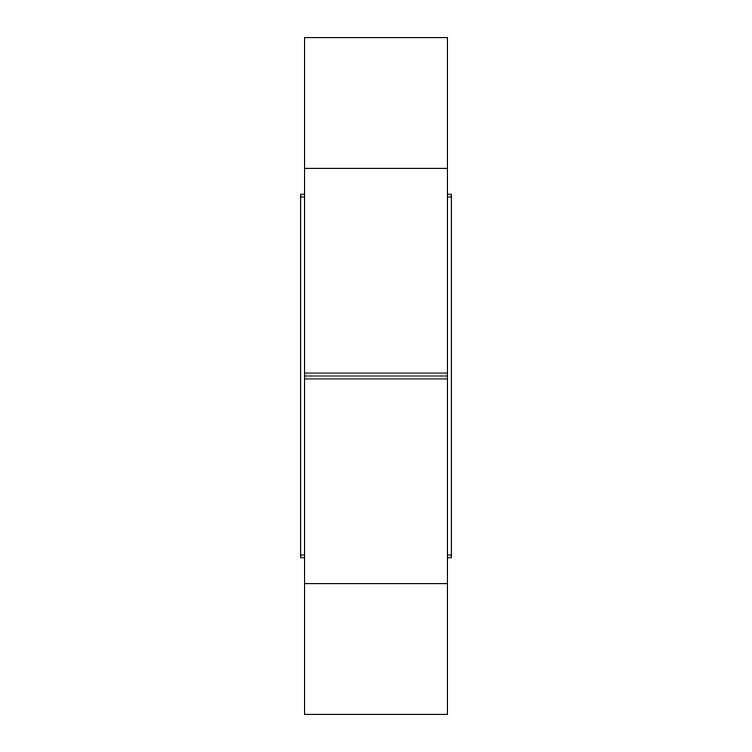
<?xml version="1.0" encoding="UTF-8"?>
<svg xmlns="http://www.w3.org/2000/svg" width="752" height="752" viewBox="0 0 752 752"><rect width="100%" height="100%" fill="white"/><g stroke="black" fill="none" stroke-linecap="round" stroke-linejoin="round"><path stroke-width="1.13" d="M304.541 168.373L447.459 168.373M304.541 194.213L300.631 194.213L300.631 557.787L304.541 557.787M447.459 194.213L451.369 194.213L451.369 557.787L447.459 557.787M300.631 196.949L304.541 196.949M447.459 196.949L451.369 196.949M304.541 373.086L447.459 373.086M304.541 376L447.459 376M304.541 378.914L447.459 378.914M300.631 555.051L304.541 555.051M447.459 555.051L451.369 555.051M304.541 583.627L447.459 583.627M447.459 37.6L304.541 37.6L304.541 714.4L447.459 714.4L447.459 37.6"/></g></svg>
